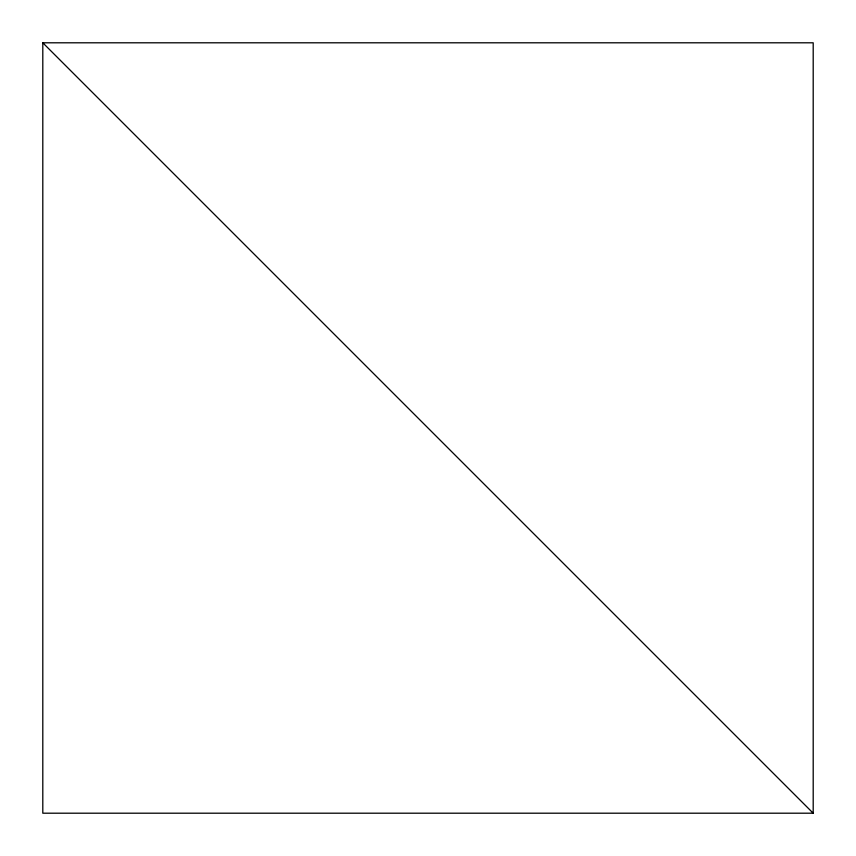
<?xml version="1.0" encoding="UTF-8"?>
<svg xmlns="http://www.w3.org/2000/svg" width="856" height="856" viewBox="0 0 856 856"><rect width="100%" height="100%" fill="white"/><g stroke="black" fill="none" stroke-linecap="round" stroke-linejoin="round"><path stroke-width="1.28" d="M42.8 42.8L813.2 42.8L813.2 813.2L42.8 813.2L42.8 42.8L813.2 813.2"/></g></svg>
